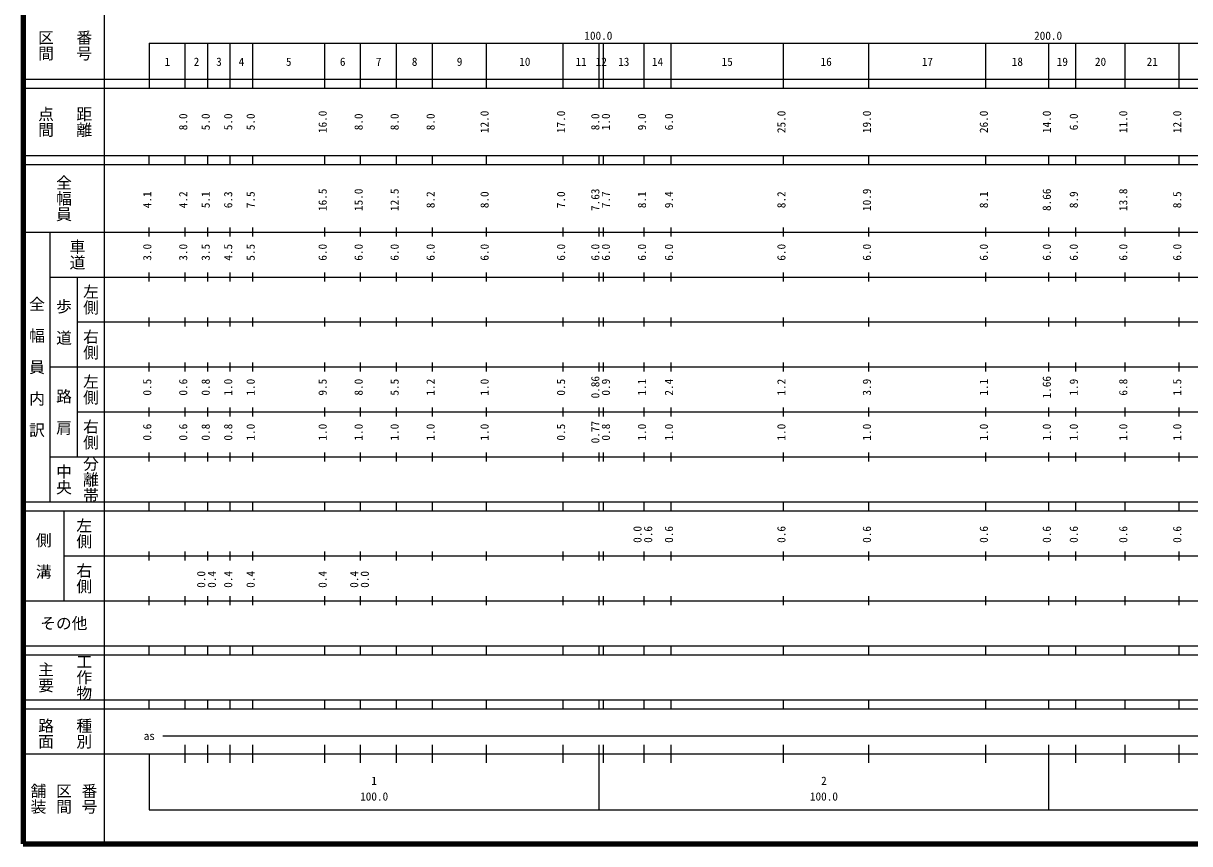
# Model space of a CAD drawing. Units: millimetres on the paper, enlarged 1000 times. Extents: x 40000 to 680000, y 20000 to 380000.
# Drawn here: x 40000 to 299316, y 20000 to 202409 of the extents above; entities that cross this region are included whole.
import ezdxf
from ezdxf.enums import TextEntityAlignment as Align

# ---------------------------------------------------------------- set-up
doc = ezdxf.new("R2010")
doc.units = ezdxf.units.MM
doc.header["$LTSCALE"] = 1000
doc.layers.add('M-TTL', color=2, linetype='Continuous', lineweight=140)
doc.layers.add('M-TTL-BAND', color=7, linetype='Continuous', lineweight=25)
doc.styles.add('@ＭＳ ゴシック', font='')
doc.styles.add('ＭＳ ゴシック', font='')
doc.styles.get('@ＭＳ ゴシック').set_extended_font_data('@MS Gothic')
doc.styles.get('ＭＳ ゴシック').set_extended_font_data('MS Gothic')

msp = doc.modelspace()

# ---------------------------------------------------------------- linework, layer by layer
at = {"layer": 'M-TTL'}
for p, q in [((40000, 380000), (40000, 20000)), ((40000, 380000), (40000, 20000)), ((40000, 20000), (680000, 20000)), ((40000, 20000), (680000, 20000))]:
    msp.add_line(p, q, dxfattribs=at)
at = {"layer": 'M-TTL-BAND'}
for p, q in [((58000, 370000), (58000, 20000)), ((58000, 370000), (58000, 20000)), ((68000, 198000), (579000, 198000)), ((68000, 198000), (68000, 188000)), ((68000, 198000), (579000, 198000)), ((68000, 198000), (68000, 188000)), ((76000, 188000), (76000, 198000)), ((81000, 188000), (81000, 198000)), ((86000, 188000), (86000, 198000)), ((91000, 188000), (91000, 198000)), ((107000, 188000), (107000, 198000)), ((115000, 188000), (115000, 198000)), ((123000, 188000), (123000, 198000)), ((131000, 188000), (131000, 198000)), ((143000, 188000), (143000, 198000)), ((160000, 188000), (160000, 198000)), ((168000, 188000), (168000, 198000)), ((169000, 188000), (169000, 198000)), ((178000, 188000), (178000, 198000)), ((184000, 188000), (184000, 198000)), ((209000, 188000), (209000, 198000)), ((228000, 188000), (228000, 198000)), ((254000, 188000), (254000, 198000)), ((268000, 188000), (268000, 198000)), ((274000, 188000), (274000, 198000)), ((285000, 188000), (285000, 198000)), ((297000, 188000), (297000, 198000)), ((40000, 190000), (579000, 190000)), ((40000, 190000), (579000, 190000)), ((40000, 188000), (579000, 188000)), ((40000, 188000), (579000, 188000)), ((40000, 173000), (579000, 173000)), ((40000, 173000), (579000, 173000)), ((68000, 171000), (68000, 173000)), ((68000, 171000), (68000, 173000)), ((76000, 171000), (76000, 173000)), ((81000, 171000), (81000, 173000)), ((86000, 171000), (86000, 173000)), ((91000, 171000), (91000, 173000)), ((107000, 171000), (107000, 173000)), ((115000, 171000), (115000, 173000)), ((123000, 171000), (123000, 173000)), ((131000, 171000), (131000, 173000)), ((143000, 171000), (143000, 173000)), ((160000, 171000), (160000, 173000)), ((168000, 171000), (168000, 173000)), ((169000, 171000), (169000, 173000)), ((178000, 171000), (178000, 173000)), ((184000, 171000), (184000, 173000)), ((209000, 171000), (209000, 173000)), ((228000, 171000), (228000, 173000)), ((254000, 171000), (254000, 173000)), ((268000, 171000), (268000, 173000)), ((274000, 171000), (274000, 173000)), ((285000, 171000), (285000, 173000)), ((297000, 171000), (297000, 173000)), ((40000, 171000), (579000, 171000)), ((40000, 171000), (579000, 171000)), ((40000, 156000), (579000, 156000)), ((40000, 156000), (579000, 156000)), ((46000, 96000), (46000, 156000)), ((46000, 96000), (46000, 156000)), ((68000, 155000), (68000, 157000)), ((68000, 155000), (68000, 157000)), ((76000, 155000), (76000, 157000)), ((81000, 155000), (81000, 157000)), ((86000, 155000), (86000, 157000)), ((91000, 155000), (91000, 157000)), ((107000, 155000), (107000, 157000)), ((115000, 155000), (115000, 157000)), ((123000, 155000), (123000, 157000)), ((131000, 155000), (131000, 157000)), ((143000, 155000), (143000, 157000)), ((160000, 155000), (160000, 157000)), ((168000, 155000), (168000, 157000)), ((169000, 155000), (169000, 157000)), ((178000, 155000), (178000, 157000)), ((184000, 155000), (184000, 157000)), ((209000, 155000), (209000, 157000)), ((228000, 155000), (228000, 157000)), ((254000, 155000), (254000, 157000)), ((268000, 155000), (268000, 157000)), ((274000, 155000), (274000, 157000)), ((285000, 155000), (285000, 157000)), ((297000, 155000), (297000, 157000)), ((46000, 146000), (579000, 146000)), ((46000, 146000), (579000, 146000)), ((52000, 146000), (52000, 106000)), ((52000, 146000), (52000, 106000)), ((68000, 145000), (68000, 147000)), ((68000, 145000), (68000, 147000)), ((76000, 145000), (76000, 147000)), ((81000, 145000), (81000, 147000)), ((86000, 145000), (86000, 147000)), ((91000, 145000), (91000, 147000)), ((107000, 145000), (107000, 147000)), ((115000, 145000), (115000, 147000)), ((123000, 145000), (123000, 147000)), ((131000, 145000), (131000, 147000)), ((143000, 145000), (143000, 147000)), ((160000, 145000), (160000, 147000)), ((168000, 145000), (168000, 147000)), ((169000, 145000), (169000, 147000)), ((178000, 145000), (178000, 147000)), ((184000, 145000), (184000, 147000)), ((209000, 145000), (209000, 147000)), ((228000, 145000), (228000, 147000)), ((254000, 145000), (254000, 147000)), ((268000, 145000), (268000, 147000)), ((274000, 145000), (274000, 147000)), ((285000, 145000), (285000, 147000)), ((297000, 145000), (297000, 147000)), ((52000, 136000), (579000, 136000)), ((52000, 136000), (579000, 136000)), ((68000, 135000), (68000, 137000)), ((68000, 135000), (68000, 137000)), ((76000, 135000), (76000, 137000)), ((81000, 135000), (81000, 137000)), ((86000, 135000), (86000, 137000)), ((91000, 135000), (91000, 137000)), ((107000, 135000), (107000, 137000)), ((115000, 135000), (115000, 137000)), ((123000, 135000), (123000, 137000)), ((131000, 135000), (131000, 137000)), ((143000, 135000), (143000, 137000)), ((160000, 135000), (160000, 137000)), ((168000, 135000), (168000, 137000)), ((169000, 135000), (169000, 137000)), ((178000, 135000), (178000, 137000)), ((184000, 135000), (184000, 137000)), ((209000, 135000), (209000, 137000)), ((228000, 135000), (228000, 137000)), ((254000, 135000), (254000, 137000)), ((268000, 135000), (268000, 137000)), ((274000, 135000), (274000, 137000)), ((285000, 135000), (285000, 137000)), ((297000, 135000), (297000, 137000)), ((46000, 126000), (579000, 126000)), ((46000, 126000), (579000, 126000)), ((68000, 125000), (68000, 127000)), ((68000, 125000), (68000, 127000)), ((76000, 125000), (76000, 127000)), ((81000, 125000), (81000, 127000)), ((86000, 125000), (86000, 127000)), ((91000, 125000), (91000, 127000)), ((107000, 125000), (107000, 127000)), ((115000, 125000), (115000, 127000)), ((123000, 125000), (123000, 127000)), ((131000, 125000), (131000, 127000)), ((143000, 125000), (143000, 127000)), ((160000, 125000), (160000, 127000)), ((168000, 125000), (168000, 127000)), ((169000, 125000), (169000, 127000)), ((178000, 125000), (178000, 127000)), ((184000, 125000), (184000, 127000)), ((209000, 125000), (209000, 127000)), ((228000, 125000), (228000, 127000)), ((254000, 125000), (254000, 127000)), ((268000, 125000), (268000, 127000)), ((274000, 125000), (274000, 127000)), ((285000, 125000), (285000, 127000)), ((297000, 125000), (297000, 127000)), ((68000, 115000), (68000, 117000)), ((68000, 115000), (68000, 117000)), ((76000, 115000), (76000, 117000)), ((81000, 115000), (81000, 117000)), ((86000, 115000), (86000, 117000)), ((91000, 115000), (91000, 117000)), ((107000, 115000), (107000, 117000)), ((115000, 115000), (115000, 117000)), ((123000, 115000), (123000, 117000)), ((131000, 115000), (131000, 117000)), ((143000, 115000), (143000, 117000)), ((160000, 115000), (160000, 117000)), ((168000, 115000), (168000, 117000)), ((169000, 115000), (169000, 117000)), ((178000, 115000), (178000, 117000)), ((184000, 115000), (184000, 117000)), ((209000, 115000), (209000, 117000)), ((228000, 115000), (228000, 117000)), ((254000, 115000), (254000, 117000)), ((268000, 115000), (268000, 117000)), ((274000, 115000), (274000, 117000)), ((285000, 115000), (285000, 117000)), ((297000, 115000), (297000, 117000)), ((52000, 116000), (579000, 116000)), ((52000, 116000), (579000, 116000)), ((68000, 105000), (68000, 107000)), ((68000, 105000), (68000, 107000)), ((76000, 105000), (76000, 107000)), ((81000, 105000), (81000, 107000)), ((86000, 105000), (86000, 107000)), ((91000, 105000), (91000, 107000)), ((107000, 105000), (107000, 107000)), ((115000, 105000), (115000, 107000)), ((123000, 105000), (123000, 107000)), ((131000, 105000), (131000, 107000)), ((143000, 105000), (143000, 107000)), ((160000, 105000), (160000, 107000)), ((168000, 105000), (168000, 107000)), ((169000, 105000), (169000, 107000)), ((178000, 105000), (178000, 107000)), ((184000, 105000), (184000, 107000)), ((209000, 105000), (209000, 107000)), ((228000, 105000), (228000, 107000)), ((254000, 105000), (254000, 107000)), ((268000, 105000), (268000, 107000)), ((274000, 105000), (274000, 107000)), ((285000, 105000), (285000, 107000)), ((297000, 105000), (297000, 107000)), ((46000, 106000), (579000, 106000)), ((46000, 106000), (579000, 106000)), ((40000, 96000), (579000, 96000)), ((40000, 96000), (579000, 96000)), ((68000, 94000), (68000, 96000)), ((68000, 94000), (68000, 96000)), ((76000, 94000), (76000, 96000)), ((81000, 94000), (81000, 96000)), ((86000, 94000), (86000, 96000)), ((91000, 94000), (91000, 96000)), ((107000, 94000), (107000, 96000)), ((115000, 94000), (115000, 96000)), ((123000, 94000), (123000, 96000)), ((131000, 94000), (131000, 96000)), ((143000, 94000), (143000, 96000)), ((160000, 94000), (160000, 96000)), ((168000, 94000), (168000, 96000)), ((169000, 94000), (169000, 96000)), ((178000, 94000), (178000, 96000)), ((184000, 94000), (184000, 96000)), ((209000, 94000), (209000, 96000)), ((228000, 94000), (228000, 96000)), ((254000, 94000), (254000, 96000)), ((268000, 94000), (268000, 96000)), ((274000, 94000), (274000, 96000)), ((285000, 94000), (285000, 96000)), ((297000, 94000), (297000, 96000)), ((40000, 94000), (579000, 94000)), ((40000, 94000), (579000, 94000)), ((49000, 94000), (49000, 74000)), ((49000, 94000), (49000, 74000)), ((49000, 84000), (579000, 84000)), ((49000, 84000), (579000, 84000)), ((68000, 83000), (68000, 85000)), ((68000, 83000), (68000, 85000)), ((76000, 83000), (76000, 85000)), ((81000, 83000), (81000, 85000)), ((86000, 83000), (86000, 85000)), ((91000, 83000), (91000, 85000)), ((107000, 83000), (107000, 85000)), ((115000, 83000), (115000, 85000)), ((123000, 83000), (123000, 85000)), ((131000, 83000), (131000, 85000)), ((143000, 83000), (143000, 85000)), ((160000, 83000), (160000, 85000)), ((168000, 83000), (168000, 85000)), ((169000, 83000), (169000, 85000)), ((178000, 83000), (178000, 85000)), ((184000, 83000), (184000, 85000)), ((209000, 83000), (209000, 85000)), ((228000, 83000), (228000, 85000)), ((254000, 83000), (254000, 85000)), ((268000, 83000), (268000, 85000)), ((274000, 83000), (274000, 85000)), ((285000, 83000), (285000, 85000)), ((297000, 83000), (297000, 85000)), ((40000, 74000), (579000, 74000)), ((40000, 74000), (579000, 74000)), ((68000, 73000), (68000, 75000)), ((68000, 73000), (68000, 75000)), ((76000, 73000), (76000, 75000)), ((81000, 73000), (81000, 75000)), ((86000, 73000), (86000, 75000)), ((91000, 73000), (91000, 75000)), ((107000, 73000), (107000, 75000)), ((115000, 73000), (115000, 75000)), ((123000, 73000), (123000, 75000)), ((131000, 73000), (131000, 75000)), ((143000, 73000), (143000, 75000)), ((160000, 73000), (160000, 75000)), ((168000, 73000), (168000, 75000)), ((169000, 73000), (169000, 75000)), ((178000, 73000), (178000, 75000)), ((184000, 73000), (184000, 75000)), ((209000, 73000), (209000, 75000)), ((228000, 73000), (228000, 75000)), ((254000, 73000), (254000, 75000)), ((268000, 73000), (268000, 75000)), ((274000, 73000), (274000, 75000)), ((285000, 73000), (285000, 75000)), ((297000, 73000), (297000, 75000)), ((40000, 64000), (579000, 64000)), ((40000, 64000), (579000, 64000)), ((68000, 62000), (68000, 64000)), ((68000, 62000), (68000, 64000)), ((76000, 62000), (76000, 64000)), ((81000, 62000), (81000, 64000)), ((86000, 62000), (86000, 64000)), ((91000, 62000), (91000, 64000)), ((107000, 62000), (107000, 64000)), ((115000, 62000), (115000, 64000)), ((123000, 62000), (123000, 64000)), ((131000, 62000), (131000, 64000)), ((143000, 62000), (143000, 64000)), ((160000, 62000), (160000, 64000)), ((168000, 62000), (168000, 64000)), ((169000, 62000), (169000, 64000)), ((178000, 62000), (178000, 64000)), ((184000, 62000), (184000, 64000)), ((209000, 62000), (209000, 64000)), ((228000, 62000), (228000, 64000)), ((254000, 62000), (254000, 64000)), ((268000, 62000), (268000, 64000)), ((274000, 62000), (274000, 64000)), ((285000, 62000), (285000, 64000)), ((297000, 62000), (297000, 64000)), ((40000, 62000), (579000, 62000)), ((40000, 62000), (579000, 62000)), ((40000, 52000), (579000, 52000)), ((40000, 52000), (579000, 52000)), ((68000, 50000), (68000, 52000)), ((68000, 50000), (68000, 52000)), ((76000, 50000), (76000, 52000)), ((81000, 50000), (81000, 52000)), ((86000, 50000), (86000, 52000)), ((91000, 50000), (91000, 52000)), ((107000, 50000), (107000, 52000)), ((115000, 50000), (115000, 52000)), ((123000, 50000), (123000, 52000)), ((131000, 50000), (131000, 52000)), ((143000, 50000), (143000, 52000)), ((160000, 50000), (160000, 52000)), ((168000, 50000), (168000, 52000)), ((169000, 50000), (169000, 52000)), ((178000, 50000), (178000, 52000)), ((184000, 50000), (184000, 52000)), ((209000, 50000), (209000, 52000)), ((228000, 50000), (228000, 52000)), ((254000, 50000), (254000, 52000)), ((268000, 50000), (268000, 52000)), ((274000, 50000), (274000, 52000)), ((285000, 50000), (285000, 52000)), ((297000, 50000), (297000, 52000)), ((40000, 50000), (579000, 50000)), ((40000, 50000), (579000, 50000)), ((71000, 44000), (530000, 44000)), ((76000, 38000), (76000, 42000)), ((81000, 38000), (81000, 42000)), ((86000, 38000), (86000, 42000)), ((91000, 38000), (91000, 42000)), ((107000, 38000), (107000, 42000)), ((115000, 38000), (115000, 42000)), ((123000, 38000), (123000, 42000)), ((131000, 38000), (131000, 42000)), ((143000, 38000), (143000, 42000)), ((160000, 38000), (160000, 42000)), ((168000, 27500), (168000, 42000)), ((169000, 38000), (169000, 42000)), ((178000, 38000), (178000, 42000)), ((184000, 38000), (184000, 42000)), ((209000, 38000), (209000, 42000)), ((228000, 38000), (228000, 42000)), ((254000, 38000), (254000, 42000)), ((268000, 27500), (268000, 42000)), ((274000, 38000), (274000, 42000)), ((285000, 38000), (285000, 42000)), ((297000, 38000), (297000, 42000)), ((40000, 40000), (579000, 40000)), ((40000, 40000), (579000, 40000)), ((68000, 40000), (68000, 27500)), ((68000, 40000), (68000, 27500)), ((68000, 27500), (579000, 27500)), ((68000, 27500), (579000, 27500))]:
    msp.add_line(p, q, dxfattribs=at)

# ---------------------------------------------------------------- texts
at = {"layer": 'M-TTL-BAND', "style": '@ＭＳ ゴシック'}
for s, p in [('区間', (45000, 197500)), ('区間', (45000, 197500)), ('番号', (53500, 197500)), ('番号', (53500, 197500)), ('点間', (45000, 180500)), ('点間', (45000, 180500)), ('距離', (53500, 180500)), ('距離', (53500, 180500)), ('全幅員', (49000, 163500)), ('全幅員', (49000, 163500)), ('車道', (52000, 151000)), ('車道', (52000, 151000)), ('左側', (55000, 141000)), ('左側', (55000, 141000)), ('全\u3000幅\u3000員\u3000内\u3000訳', (43000, 126000)), ('全\u3000幅\u3000員\u3000内\u3000訳', (43000, 126000)), ('歩\u3000道', (49000, 136000)), ('歩\u3000道', (49000, 136000)), ('右側', (55000, 131000)), ('右側', (55000, 131000)), ('左側', (55000, 121000)), ('左側', (55000, 121000)), ('路\u3000肩', (49000, 116000)), ('路\u3000肩', (49000, 116000)), ('右側', (55000, 111000)), ('右側', (55000, 111000)), ('中央', (49000, 101000)), ('中央', (49000, 101000)), ('分離帯', (55000, 101000)), ('分離帯', (55000, 101000)), ('左側', (53500, 89000)), ('左側', (53500, 89000)), ('側\u3000溝', (44500, 84000)), ('側\u3000溝', (44500, 84000)), ('右側', (53500, 79000)), ('右側', (53500, 79000)), ('主要', (45000, 57000)), ('主要', (45000, 57000)), ('工作物', (53500, 57000)), ('工作物', (53500, 57000)), ('路面', (45000, 44500)), ('路面', (45000, 44500)), ('種別', (53500, 44500)), ('種別', (53500, 44500)), ('舗装', (43333, 30000)), ('舗装', (43333, 30000)), ('区間', (49000, 30000)), ('区間', (49000, 30000)), ('番号', (54667, 30000)), ('番号', (54667, 30000))]:
    msp.add_text(s, height=2566, rotation=270, dxfattribs=at).set_placement(p, align=Align.MIDDLE_CENTER)
at = {"layer": 'M-TTL-BAND', "style": 'ＭＳ ゴシック'}
for s, p in [('100.0', (167844, 198195)), ('100.0', (167844, 198195)), ('200.0', (267844, 198195)), ('200.0', (267844, 198195)), ('1', (72000, 192405)), ('2', (78500, 192405)), ('3', (83500, 192405)), ('4', (88500, 192405)), ('5', (99000, 192405)), ('6', (111000, 192405)), ('7', (119000, 192405)), ('8', (127000, 192405)), ('9', (137000, 192405)), ('10', (151500, 192405)), ('11', (164000, 192405)), ('12', (168500, 192405)), ('13', (173500, 192405)), ('14', (181000, 192405)), ('15', (196500, 192405)), ('16', (218500, 192405)), ('17', (241000, 192405)), ('18', (261000, 192405)), ('19', (271000, 192405)), ('20', (279500, 192405)), ('21', (291000, 192405)), ('as', (68000, 42500)), ('1', (118000, 32523)), ('2', (218000, 32523)), ('100.0', (118000, 29033)), ('100.0', (218000, 29033))]:
    msp.add_text(s, height=1833, dxfattribs=at).set_placement(p, align=Align.BOTTOM_CENTER)
for s, p in [('8.0', (77000, 180500)), ('5.0', (82000, 180500)), ('5.0', (87000, 180500)), ('5.0', (92000, 180500)), ('16.0', (108000, 180500)), ('8.0', (116000, 180500)), ('8.0', (124000, 180500)), ('8.0', (132000, 180500)), ('12.0', (144000, 180500)), ('17.0', (161000, 180500)), ('8.0', (168627, 180500)), ('1.0', (170972, 180500)), ('9.0', (179000, 180500)), ('6.0', (185000, 180500)), ('25.0', (210000, 180500)), ('19.0', (229000, 180500)), ('26.0', (255000, 180500)), ('14.0', (269000, 180500)), ('6.0', (275000, 180500)), ('11.0', (286000, 180500)), ('12.0', (298000, 180500)), ('4.1', (69000, 163174)), ('4.2', (77000, 163174)), ('5.1', (82000, 163174)), ('6.3', (87000, 163174)), ('7.5', (92000, 163174)), ('16.5', (108000, 163174)), ('15.0', (116000, 163174)), ('12.5', (124000, 163174)), ('8.2', (132000, 163174)), ('8.0', (144000, 163174)), ('7.0', (161000, 163174)), ('7.63', (168627, 163174)), ('7.7', (170972, 163174)), ('8.1', (179000, 163174)), ('9.4', (185000, 163174)), ('8.2', (210000, 163174)), ('10.9', (229000, 163174)), ('8.1', (255000, 163174)), ('8.66', (269000, 163174)), ('8.9', (275000, 163174)), ('13.8', (286000, 163174)), ('8.5', (298000, 163174)), ('3.0', (69000, 151500)), ('3.0', (77000, 151500)), ('3.5', (82000, 151500)), ('4.5', (87000, 151500)), ('5.5', (92000, 151500)), ('6.0', (108000, 151500)), ('6.0', (116000, 151500)), ('6.0', (124000, 151500)), ('6.0', (132000, 151500)), ('6.0', (144000, 151500)), ('6.0', (161000, 151500)), ('6.0', (168627, 151500)), ('6.0', (170972, 151500)), ('6.0', (179000, 151500)), ('6.0', (185000, 151500)), ('6.0', (210000, 151500)), ('6.0', (229000, 151500)), ('6.0', (255000, 151500)), ('6.0', (269000, 151500)), ('6.0', (275000, 151500)), ('6.0', (286000, 151500)), ('6.0', (298000, 151500)), ('0.5', (69000, 121500)), ('0.6', (77000, 121500)), ('0.8', (82000, 121500)), ('1.0', (87000, 121500)), ('1.0', (92000, 121500)), ('9.5', (108000, 121500)), ('8.0', (116000, 121500)), ('5.5', (124000, 121500)), ('1.2', (132000, 121500)), ('1.0', (144000, 121500)), ('0.5', (161000, 121500)), ('0.86', (168627, 121500)), ('0.9', (170972, 121500)), ('1.1', (179000, 121500)), ('2.4', (185000, 121500)), ('1.2', (210000, 121500)), ('3.9', (229000, 121500)), ('1.1', (255000, 121500)), ('1.66', (269000, 121500)), ('1.9', (275000, 121500)), ('6.8', (286000, 121500)), ('1.5', (298000, 121500)), ('0.6', (69000, 111500)), ('0.6', (77000, 111500)), ('0.8', (82000, 111500)), ('0.8', (87000, 111500)), ('1.0', (92000, 111500)), ('1.0', (108000, 111500)), ('1.0', (116000, 111500)), ('1.0', (124000, 111500)), ('1.0', (132000, 111500)), ('1.0', (144000, 111500)), ('0.5', (161000, 111500)), ('0.77', (168627, 111500)), ('0.8', (170972, 111500)), ('1.0', (179000, 111500)), ('1.0', (185000, 111500)), ('1.0', (210000, 111500)), ('1.0', (229000, 111500)), ('1.0', (255000, 111500)), ('1.0', (269000, 111500)), ('1.0', (275000, 111500)), ('1.0', (286000, 111500)), ('1.0', (298000, 111500)), ('0.0', (178000, 88764)), ('0.6', (180370, 88764)), ('0.6', (185000, 88764)), ('0.6', (210000, 88764)), ('0.6', (229000, 88764)), ('0.6', (255000, 88764)), ('0.6', (269000, 88764)), ('0.6', (275000, 88764)), ('0.6', (286000, 88764)), ('0.6', (298000, 88764)), ('0.0', (81000, 78764)), ('0.4', (83370, 78764)), ('0.4', (87000, 78764)), ('0.4', (92000, 78764)), ('0.4', (108000, 78764)), ('0.4', (115000, 78764)), ('0.0', (117370, 78764))]:
    msp.add_text(s, height=1833, rotation=90, dxfattribs=at).set_placement(p, align=Align.BOTTOM_CENTER)
msp.add_text('その他', height=2566, dxfattribs=at).set_placement((49000, 69000), align=Align.MIDDLE_CENTER)
msp.add_text('その他', height=2566, dxfattribs=at).set_placement((49000, 69000), align=Align.MIDDLE_CENTER)

doc.saveas('drawing.dxf')
